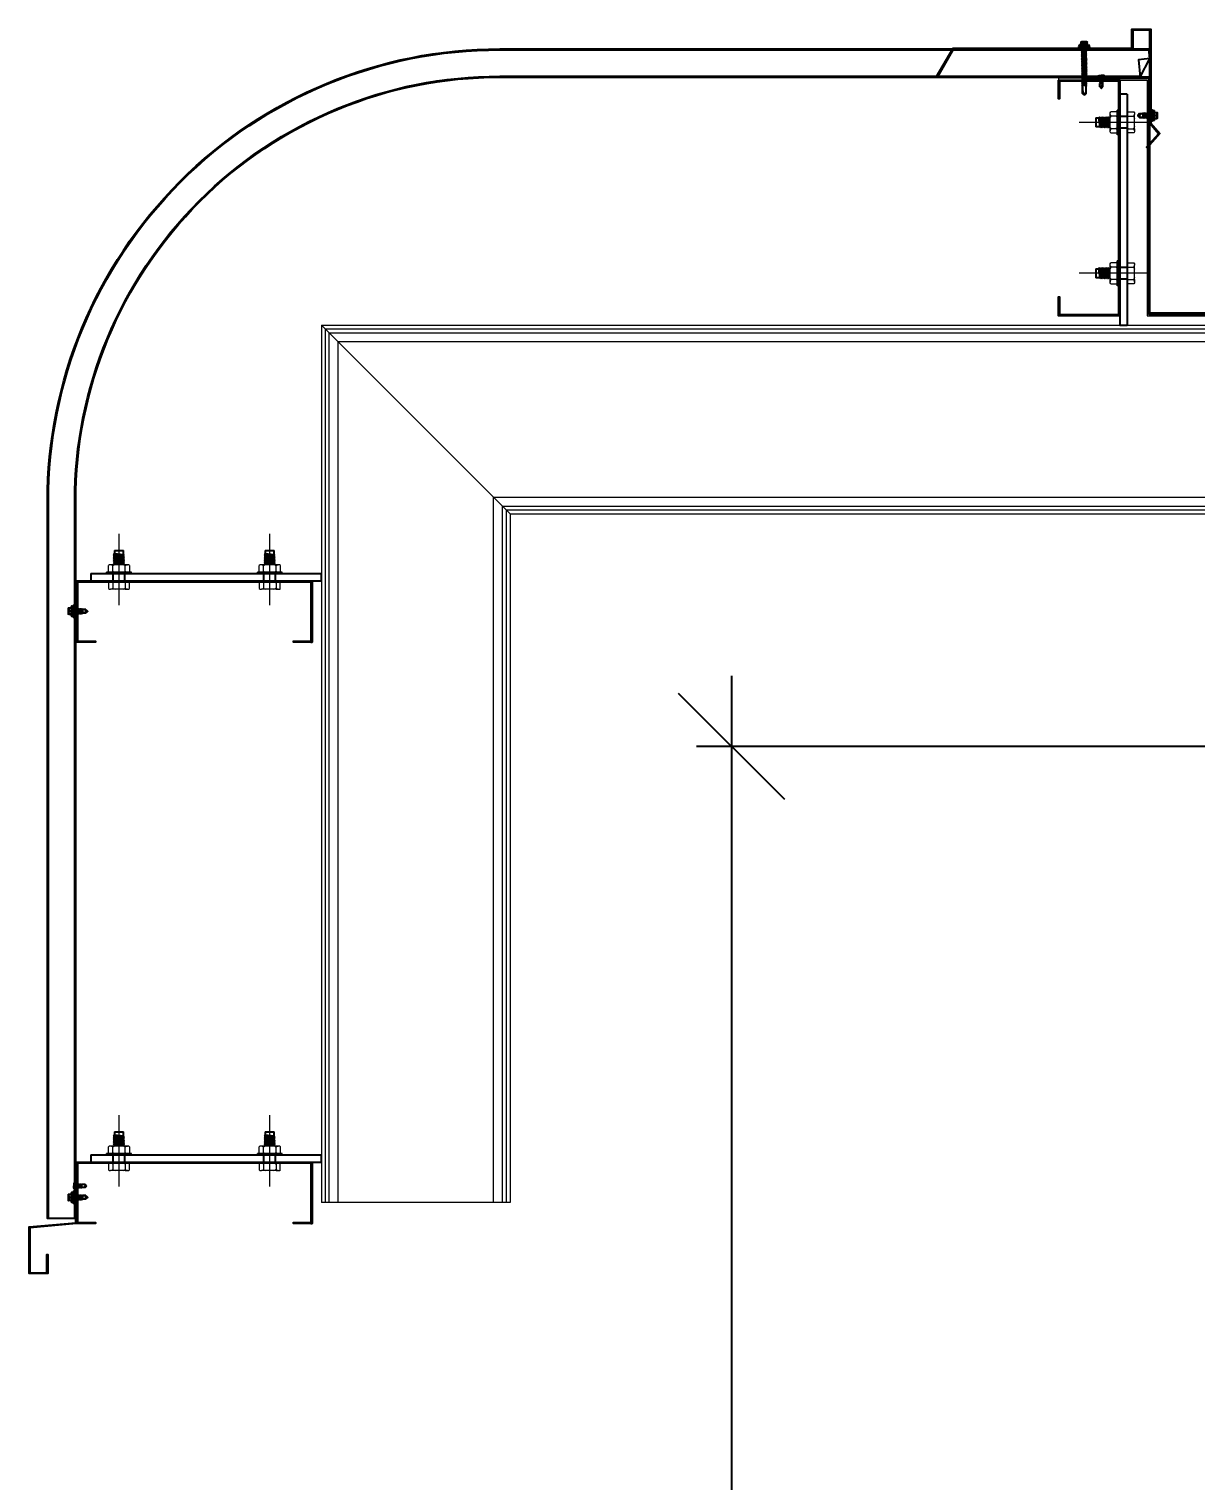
# Model space of a CAD drawing. Header units: inches. Extents: x 1359 to 46357, y -3807 to 191.
# Drawn here: x 23227.14 to 23243.65, y -820.9 to -800.36 of the extents above; entities that cross this region are included whole.
import ezdxf

# ---------------------------------------------------------------- set-up
doc = ezdxf.new("R2010")
doc.units = ezdxf.units.IN
doc.header["$MEASUREMENT"] = 0
doc.linetypes.add('CENTER2', pattern=[28.575, 19.05, -3.175, 3.175, -3.175])
doc.linetypes.add('DASHED2', pattern=[9.525, 6.35, -3.175])
for name, color, linetype in [('2', 2, 'Continuous'), ('2NET-VE', 8, 'Continuous'), ('5', 5, 'Continuous'), ('7', 7, 'Continuous'), ('flashing', 6, 'Continuous'), ('GIANG', 1, 'Continuous'), ('ROOFING', 4, 'Continuous'), ('STRUCTURE', 1, 'Continuous')]:
    doc.layers.add(name, color=color, linetype=linetype)
for name, color, linetype, lineweight in [('8', 8, 'CENTER2', 13), ('Part', 1, 'Continuous', 0), ('S-STEEL-BEAM', 3, 'Continuous', 0)]:
    doc.layers.add(name, color=color, linetype=linetype, lineweight=lineweight)
doc.styles.add('ST1', font='vntimeh.shx', dxfattribs={"width": 0.6})
doc.dimstyles.new('75', dxfattribs={"dimtxt": 3, "dimasz": 1.5, "dimexe": 0.5, "dimexo": 0.5, "dimgap": 1, "dimtad": 1, "dimdec": 0, "dimlfac": 75, "dimzin": 0, "dimdsep": 46, "dimtxsty": 'ST1', "dimblk": 'OBLIQUE', "dimcen": 1, "dimdle": 1, "dimclrd": 8, "dimclre": 8, "dimclrt": 3, "dimadec": 0, "dimazin": 0, "dimtfac": 1, "dimtdec": 0, "dimtix": 1, "dimtmove": 1, "dimatfit": 3, "dimfxl": 0, "dimtfill": 1, "dimtolj": 1, "dimtzin": 0, "dimlwd": -1, "dimlwe": -1, "dimarcsym": 1})

# ---------------------------------------------------------------- blocks, each defined once
blk = doc.blocks.new('*A133')
at = {"layer": 'S-STEEL-BEAM', "color": 2, "linetype": 'Continuous', "lineweight": 0}
for p, q in [((158.086, 299.415), (159.753, 297.748)), ((158.086, 299.415), (158.086, 291.658)), ((158.12, 291.658), (158.12, 299.381)), ((158.153, 291.658), (158.153, 299.348)), ((158.232, 291.658), (158.232, 299.269)), ((159.607, 291.658), (159.607, 297.894)), ((159.686, 291.658), (159.686, 297.815)), ((159.72, 291.658), (159.72, 297.781)), ((159.753, 297.748), (159.753, 291.658)), ((159.753, 291.658), (158.086, 291.658))]:
    blk.add_line(p, q, dxfattribs=at)
blk = doc.blocks.new('*A146')
at = {"layer": 'S-STEEL-BEAM', "color": 2, "linetype": 'Continuous', "lineweight": 0}
for p, q in [((159.753, 297.748), (158.086, 299.415)), ((158.086, 299.415), (170.478, 299.415)), ((158.12, 299.381), (170.478, 299.381)), ((158.153, 299.348), (170.478, 299.348)), ((158.232, 299.269), (170.478, 299.269)), ((159.607, 297.894), (170.478, 297.894)), ((159.686, 297.815), (170.478, 297.815)), ((159.72, 297.781), (170.478, 297.781)), ((159.753, 297.748), (170.478, 297.748))]:
    blk.add_line(p, q, dxfattribs=at)
blk = doc.blocks.new('*U7')
at = {"layer": '2NET-VE', "ltscale": 0.5}
for p, q in [((0, 8.3), (12.1, 8.3)), ((25.6, 7.4), (25.5, 7.4)), ((0, -8.3), (12.1, -8.3)), ((25.6, -7.4), (25.6, -7.4))]:
    blk.add_line(p, q, dxfattribs=at)
at = {"layer": '7', "linetype": 'Continuous'}
for p, q in [((24.6, 6.4), (25.8, 7.7)), ((25, -6.4), (26.5, 6.4)), ((25.8, 7.7), (26.5, 6.4)), ((26.5, 6.4), (27.7, 7.7)), ((26.9, -6.4), (28.4, 6.4)), ((27.7, 7.7), (28.4, 6.4)), ((28.4, 6.4), (29.7, 7.7)), ((28.9, -6.4), (30.4, 6.4)), ((29.7, 7.7), (30.4, 6.4)), ((30.4, 6.4), (31.6, 7.7)), ((30.8, -6.4), (32.3, 6.4)), ((31.6, 7.7), (32.3, 6.4)), ((32.3, 6.4), (33.5, 7.7)), ((32.7, -6.4), (34.2, 6.4)), ((32.7, -6.4), (34.2, 6.4)), ((33.5, 7.7), (34.2, 6.4)), ((34.2, 6.4), (35.5, 7.7)), ((34.7, -6.4), (36.2, 6.4)), ((35.5, 7.7), (36.2, 6.4)), ((36.2, 6.4), (37.4, 7.7)), ((36.6, -6.4), (38.1, 6.4)), ((36.6, -6.4), (38.1, 6.4)), ((36.6, -6.4), (38.1, 6.4)), ((37.4, 7.7), (38.1, 6.4)), ((38.1, 6.4), (39.3, 7.7)), ((38.5, -6.4), (40, 6.4)), ((39.3, 7.7), (40, 6.4)), ((44.5, 6.4), (40, 6.4)), ((44.5, 6.4), (44.5, -6.4)), ((24.8, -6.4), (24.3, -6.4)), ((25, -6.4), (24.6, -6.4)), ((25, -6.4), (25.7, -7.7)), ((25.7, -7.7), (26.9, -6.4)), ((26.9, -6.4), (27.7, -7.7)), ((27.7, -7.7), (28.9, -6.4)), ((28.9, -6.4), (29.6, -7.7)), ((29.6, -7.7), (30.8, -6.4)), ((30.8, -6.4), (31.5, -7.7)), ((31.5, -7.7), (32.7, -6.4)), ((32.7, -6.4), (33.5, -7.7)), ((33.5, -7.7), (34.7, -6.4)), ((34.7, -6.4), (35.4, -7.7)), ((35.4, -7.7), (36.6, -6.4)), ((36.6, -6.4), (37.3, -7.7)), ((37.3, -7.7), (38.5, -6.4)), ((38.5, -6.4), (44.5, -6.4))]:
    blk.add_line(p, q, dxfattribs=at)
at = {"layer": '8', "ltscale": 10}
blk.add_line((-32.8, 0), (68.2, 0), dxfattribs=at)
at = {"layer": '8', "linetype": 'Continuous'}
for p, q in [((-10.2, 8.8), (-10.2, 11.9)), ((-10.2, -11.9), (-10.2, 11.9)), ((-0.9, 14.9), (-9.3, 14.9)), ((-1.4, 8.8), (-8.9, 8.8)), ((0, 8.8), (0, 11.9)), ((0, -11.9), (0, 11.9)), ((12.1, -17.6), (12.1, 17.6)), ((12.1, 17.6), (14.1, 17.6)), ((14.1, -17.6), (14.1, 17.6)), ((14.1, 8.8), (14.1, 11.9)), ((14.1, -11.9), (14.1, 11.9)), ((15, 14.9), (23.4, 14.9)), ((15.5, 8.8), (22.9, 8.8)), ((24.3, 8.8), (24.3, 11.9)), ((24.3, -11.9), (24.3, 11.9)), ((-10.2, -8.8), (-10.2, -11.9)), ((-9.3, -14.9), (-0.9, -14.9)), ((-1.4, -8.8), (-8.9, -8.8)), ((0, -8.8), (0, -11.9)), ((12.1, -17.6), (14.1, -17.6)), ((14.1, -8.8), (14.1, -11.9)), ((23.4, -14.9), (15, -14.9)), ((15.5, -8.8), (22.9, -8.8)), ((24.3, -8.8), (24.3, -11.9))]:
    blk.add_line(p, q, dxfattribs=at)
for centre, radius, start, end in [((-4.7, 11.9), 5.58, 146.602, 180), ((-6.1, 11.9), 4.1, 180, 228.5476), ((-6.1, 5.7), 4.1, 131.4524, 180), ((-4.1, 11.9), 4.1, 311.4524, 0), ((-4.1, 5.7), 4.1, 0, 48.5476), ((-5.6, 11.9), 5.58, 0, 33.398), ((19.7, 11.9), 5.58, 146.602, 180), ((18.2, 11.9), 4.1, 180, 228.5476), ((18.2, 5.7), 4.1, 131.4524, 180), ((20.2, 11.9), 4.1, 311.4524, 0), ((20.2, 5.7), 4.1, 0, 48.5476), ((18.8, 11.9), 5.58, 0, 33.398), ((-6.1, -5.7), 4.1, 180, 228.5476), ((-6.1, -11.9), 4.1, 131.4524, 180), ((-4.7, -11.9), 5.58, 180, 213.398), ((-4.1, -5.7), 4.1, 311.4524, 0), ((-4.1, -11.9), 4.1, 0, 48.5476), ((-5.6, -11.9), 5.58, 326.602, 0), ((18.2, -5.7), 4.1, 180, 228.5476), ((18.2, -11.9), 4.1, 131.4524, 180), ((19.7, -11.9), 5.58, 180, 213.398), ((20.2, -5.7), 4.1, 311.4524, 0), ((20.2, -11.9), 4.1, 0, 48.5476), ((18.8, -11.9), 5.58, 326.602, 0)]:
    blk.add_arc(centre, radius, start, end, dxfattribs=at)
blk = doc.blocks.new('*U8')
at = {"layer": '2NET-VE', "ltscale": 0.5}
for p, q in [((0, 8.3), (12.1, 8.3)), ((25.6, 7.4), (25.5, 7.4)), ((0, -8.3), (12.1, -8.3)), ((25.6, -7.4), (25.6, -7.4))]:
    blk.add_line(p, q, dxfattribs=at)
at = {"layer": '7', "linetype": 'Continuous'}
for p, q in [((24.6, 6.4), (25.8, 7.7)), ((25, -6.4), (26.5, 6.4)), ((25.8, 7.7), (26.5, 6.4)), ((26.5, 6.4), (27.7, 7.7)), ((26.9, -6.4), (28.4, 6.4)), ((27.7, 7.7), (28.4, 6.4)), ((28.4, 6.4), (29.7, 7.7)), ((28.9, -6.4), (30.4, 6.4)), ((29.7, 7.7), (30.4, 6.4)), ((30.4, 6.4), (31.6, 7.7)), ((30.8, -6.4), (32.3, 6.4)), ((31.6, 7.7), (32.3, 6.4)), ((32.3, 6.4), (33.5, 7.7)), ((32.7, -6.4), (34.2, 6.4)), ((32.7, -6.4), (34.2, 6.4)), ((33.5, 7.7), (34.2, 6.4)), ((34.2, 6.4), (35.5, 7.7)), ((34.7, -6.4), (36.2, 6.4)), ((35.5, 7.7), (36.2, 6.4)), ((36.2, 6.4), (37.4, 7.7)), ((36.6, -6.4), (38.1, 6.4)), ((36.6, -6.4), (38.1, 6.4)), ((36.6, -6.4), (38.1, 6.4)), ((37.4, 7.7), (38.1, 6.4)), ((38.1, 6.4), (39.3, 7.7)), ((38.5, -6.4), (40, 6.4)), ((39.3, 7.7), (40, 6.4)), ((44.5, 6.4), (40, 6.4)), ((44.5, 6.4), (44.5, -6.4)), ((24.8, -6.4), (24.3, -6.4)), ((25, -6.4), (24.6, -6.4)), ((25, -6.4), (25.7, -7.7)), ((25.7, -7.7), (26.9, -6.4)), ((26.9, -6.4), (27.7, -7.7)), ((27.7, -7.7), (28.9, -6.4)), ((28.9, -6.4), (29.6, -7.7)), ((29.6, -7.7), (30.8, -6.4)), ((30.8, -6.4), (31.5, -7.7)), ((31.5, -7.7), (32.7, -6.4)), ((32.7, -6.4), (33.5, -7.7)), ((33.5, -7.7), (34.7, -6.4)), ((34.7, -6.4), (35.4, -7.7)), ((35.4, -7.7), (36.6, -6.4)), ((36.6, -6.4), (37.3, -7.7)), ((37.3, -7.7), (38.5, -6.4)), ((38.5, -6.4), (44.5, -6.4))]:
    blk.add_line(p, q, dxfattribs=at)
at = {"layer": '8', "ltscale": 10}
blk.add_line((-32.8, 0), (68.2, 0), dxfattribs=at)
at = {"layer": '8', "linetype": 'Continuous'}
for p, q in [((-10.2, 8.8), (-10.2, 11.9)), ((-10.2, -11.9), (-10.2, 11.9)), ((-0.9, 14.9), (-9.3, 14.9)), ((-1.4, 8.8), (-8.9, 8.8)), ((0, 8.8), (0, 11.9)), ((0, -11.9), (0, 11.9)), ((12.1, -17.6), (12.1, 17.6)), ((12.1, 17.6), (14.1, 17.6)), ((14.1, -17.6), (14.1, 17.6)), ((14.1, 8.8), (14.1, 11.9)), ((14.1, -11.9), (14.1, 11.9)), ((15, 14.9), (23.4, 14.9)), ((15.5, 8.8), (22.9, 8.8)), ((24.3, 8.8), (24.3, 11.9)), ((24.3, -11.9), (24.3, 11.9)), ((-10.2, -8.8), (-10.2, -11.9)), ((-9.3, -14.9), (-0.9, -14.9)), ((-1.4, -8.8), (-8.9, -8.8)), ((0, -8.8), (0, -11.9)), ((12.1, -17.6), (14.1, -17.6)), ((14.1, -8.8), (14.1, -11.9)), ((23.4, -14.9), (15, -14.9)), ((15.5, -8.8), (22.9, -8.8)), ((24.3, -8.8), (24.3, -11.9))]:
    blk.add_line(p, q, dxfattribs=at)
for centre, radius, start, end in [((-4.7, 11.9), 5.58, 146.602, 180), ((-6.1, 11.9), 4.1, 180, 228.5476), ((-6.1, 5.7), 4.1, 131.4524, 180), ((-4.1, 11.9), 4.1, 311.4524, 0), ((-4.1, 5.7), 4.1, 0, 48.5476), ((-5.6, 11.9), 5.58, 0, 33.398), ((19.7, 11.9), 5.58, 146.602, 180), ((18.2, 11.9), 4.1, 180, 228.5476), ((18.2, 5.7), 4.1, 131.4524, 180), ((20.2, 11.9), 4.1, 311.4524, 0), ((20.2, 5.7), 4.1, 0, 48.5476), ((18.8, 11.9), 5.58, 0, 33.398), ((-6.1, -5.7), 4.1, 180, 228.5476), ((-6.1, -11.9), 4.1, 131.4524, 180), ((-4.7, -11.9), 5.58, 180, 213.398), ((-4.1, -5.7), 4.1, 311.4524, 0), ((-4.1, -11.9), 4.1, 0, 48.5476), ((-5.6, -11.9), 5.58, 326.602, 0), ((18.2, -5.7), 4.1, 180, 228.5476), ((18.2, -11.9), 4.1, 131.4524, 180), ((19.7, -11.9), 5.58, 180, 213.398), ((20.2, -5.7), 4.1, 311.4524, 0), ((20.2, -11.9), 4.1, 0, 48.5476), ((18.8, -11.9), 5.58, 326.602, 0)]:
    blk.add_arc(centre, radius, start, end, dxfattribs=at)
blk = doc.blocks.new('*U71')
at = {"layer": '2', "color": 2, "ltscale": 0.015}
for p, q in [((-65, 248.4), (-65, 250)), ((-65, 1.6), (-65, 0))]:
    blk.add_line(p, q, dxfattribs=at)
blk.add_lwpolyline([(-65, 20), (-63.9, 20), (-63.9, 1.1), (-1.1, 1.1), (-1.1, 248.9), (-63.9, 248.9), (-63.9, 230), (-65, 230), (-65, 250), (0, 250), (0, 0), (-65, 0), (-65, 20), (-63.4, 20)], dxfattribs=at)
at = {"layer": '5'}
for points in [[(8, 235), (0, 235), (0, -10), (8, -10)], [(8, 235), (8, -10)]]:
    blk.add_lwpolyline(points, dxfattribs=at)
at = {"layer": 'GIANG', "xscale": 0.75, "yscale": 0.75, "zscale": 0.75}
for name, p in [('*U8', (-1.1, 205)), ('*U7', (-1.1, 45))]:
    blk.add_blockref(name, p, dxfattribs=at)
blk = doc.blocks.new('Short_Self_drilling')
at = {"layer": 'STRUCTURE', "color": 1, "linetype": 'Continuous'}
for p, q in [((6.4, 1.7), (-6.4, 1.7)), ((5.1, 3.8), (-5.1, 3.8)), ((-2.6, 2.9), (-5.1, 2.9)), ((-3.4, 3.8), (-3.4, 6.8)), ((3, 7.2), (-3, 7.2)), ((2.6, 2.9), (-2.6, 2.9)), ((-2.1, 2.8), (-2.1, 2.9)), ((6.3, 0), (0, 0)), ((2.2, 2.8), (2.2, 2.9)), ((2.2, -0.5), (2.2, 0)), ((5.1, 2.9), (2.6, 2.9)), ((3.4, 3.8), (3.4, 6.8)), ((3, -1.2), (-2.7, -0.2)), ((3, -2.7), (-2.7, -1.8)), ((3, -4.2), (-2.7, -3.3)), ((3, -5.8), (-2.7, -4.8)), ((3, -7.3), (-2.7, -6.3)), ((-1.9, -8), (-2.7, -7.9)), ((-2.1, -1.4), (-2.1, -0.9)), ((-2.1, -2.9), (-2.1, -2.4)), ((-2.1, -4.4), (-2.1, -3.9)), ((-2.1, -6), (-2.1, -5.4)), ((-2.1, -7.5), (-2.1, -7)), ((-2.1, -12.3), (-2.1, -8.5)), ((3, -8.8), (-1.1, -8.1)), ((2.1, -12.3), (2.1, -9.1)), ((2.2, -2), (2.2, -1.5)), ((2.2, -3.6), (2.2, -3)), ((2.2, -5.1), (2.2, -4.6)), ((2.2, -6.6), (2.2, -6.1)), ((2.2, -8.1), (2.2, -7.6))]:
    blk.add_line(p, q, dxfattribs=at)
blk.add_lwpolyline([(6.4, 1.3), (6.4, 1.7), (2.1, 2.8), (-2.1, 2.8), (-6.4, 1.7), (-6.4, 1.3)], close=True, dxfattribs=at)
for points in [[(-6.4, 1.3, -0.088869), (-6.3, 0), (0, 0)], [(-0.1, 3.8), (-0.3, 6.2, 0.338878), (-3.1, 6.2), (-3.3, 3.8)], [(3.3, 3.8), (3.1, 6.2, 0.338878), (0.3, 6.2), (0.1, 3.8)], [(2.1, -12.3), (0.2, -14.2, -0.333596), (-0.2, -14.2), (-2.1, -12.3)], [(-0.1, -14), (-1, -12.2, -0.148657), (-1.4, -11.2), (-2, -7.7, -0.815006), (-1.2, -7.8, 0.150833), (-0.8, -8.7)], [(2.1, -12.3), (1.7, -11.7, 0.52242), (0.9, -11.7), (-0.2, -14.2)]]:
    blk.add_lwpolyline(points, format="xyb", dxfattribs=at)
for points in [[(3, -1.2), (2.2, -1.5), (-2.1, -0.8), (-2.7, -0.2), (-2.4, 0)], [(3, -2.7), (2.2, -3), (-2.1, -2.4), (-2.7, -1.8), (-2.1, -1.4), (2.2, -2), (3, -2.7)], [(3, -4.2), (2.2, -4.6), (-2.1, -3.9), (-2.7, -3.3), (-2.1, -2.9), (2.2, -3.6), (3, -4.2)], [(3, -5.8), (2.2, -6.1), (-2.1, -5.4), (-2.7, -4.8), (-2.1, -4.4), (2.2, -5.1), (3, -5.8)], [(3, -7.3), (2.2, -7.6), (-2.1, -7), (-2.7, -6.3), (-2.1, -6), (2.2, -6.6), (3, -7.3)], [(-1.8, -8.5), (-2.1, -8.5), (-2.7, -7.9), (-2.1, -7.5), (-1.8, -7.5)], [(-1.3, -7.6), (2.2, -8.1), (3, -8.8)], [(-1.2, 0), (2.2, -0.5), (3, -1.2)], [(3, -8.8), (2.2, -9.1), (-0.8, -8.7)]]:
    blk.add_lwpolyline(points, dxfattribs=at)
for centre, radius, start, end in [((-5, 3.3), 0.455, 109.7949, 250.2674), ((-3, 6.8), 0.429, 90.0311, 180.0311), ((3, 6.8), 0.429, 0.0311, 90.0311), ((5.1, 3.3), 0.435, 279.7276, 80.3347), ((10, 0.2), 3.74, 162.2963, 182.6103)]:
    blk.add_arc(centre, radius, start, end, dxfattribs=at)
blk = doc.blocks.new('HFR-1')
at = {"layer": 'STRUCTURE', "color": 1, "linetype": 'Continuous'}
for p, q in [((-5.5, 0), (5.5, 0)), ((-5.2, 0.8), (-3.4, 1.5)), ((5.2, 0.8), (3.4, 1.5)), ((-2.4, -1.2), (-3, -1.6)), ((-3, -1.6), (-2.4, -1.9)), ((-2.4, -1.9), (-3, -2.3)), ((-3, -2.3), (-2.4, -2.6)), ((-2.4, -2.6), (-3, -3)), ((-3, -3), (-2.4, -3.3)), ((-2.4, -3.3), (-3, -3.7)), ((-3, -3.7), (-2.4, -4.1)), ((-2.4, -4.1), (-3, -4.4)), ((-3, -4.4), (-2.4, -4.8)), ((-2.4, -4.8), (-3, -5.1)), ((-3, -5.1), (-2.4, -5.5)), ((-2.4, -5.5), (-3, -5.8)), ((-3, -5.8), (-2.4, -6.2)), ((-2.4, -6.2), (-3, -6.6)), ((-3, -6.6), (-2.4, -6.9)), ((-2.4, -6.9), (-3, -7.3)), ((-3, -7.3), (-2.4, -7.6)), ((-2.4, -7.6), (-3, -8)), ((-3, -8), (-2.4, -8.3)), ((-2.4, -8.3), (-3, -8.7)), ((-3, -8.7), (-2.4, -9)), ((-2.4, -9), (-3, -9.4)), ((-3, -9.4), (-2.4, -9.7)), ((-2.4, -9.7), (-3, -10.1)), ((-3, -10.1), (-2.4, -10.5)), ((-2.4, -10.5), (-3, -10.8)), ((-3, -10.8), (-2.4, -11.2)), ((-2.4, -11.2), (-3, -11.5)), ((-3, -11.5), (-2.4, -11.9)), ((-2.9, -1.6), (2.9, -1.4)), ((-2.9, -2.3), (2.9, -2.1)), ((-2.9, -3), (2.9, -2.8)), ((-2.9, -3.7), (2.9, -3.6)), ((-2.9, -4.4), (2.9, -4.3)), ((-2.9, -5.1), (2.9, -5)), ((-2.9, -5.9), (2.9, -5.7)), ((-2.9, -6.6), (2.9, -6.4)), ((-2.9, -7.3), (2.9, -7.1)), ((-2.9, -8), (2.9, -7.8)), ((-2.9, -8.7), (2.9, -8.5)), ((-2.9, -9.4), (2.9, -9.2)), ((-2.9, -10.1), (1.5, -10)), ((-2.9, -10.8), (1.3, -10.7)), ((-2.9, -11.5), (0.9, -11.4)), ((-2.5, -17.4), (-2.5, -11.8)), ((-2.5, -17.4), (-2, -16.7)), ((-2.5, -17.4), (-0.2, -19.7)), ((2.4, -1.1), (-2.4, -1.2)), ((2.4, -1.8), (-2.4, -1.9)), ((-2.4, -1.9), (2.4, -1.8)), ((-2.4, -2.6), (2.4, -2.5)), ((2.4, -2.5), (-2.4, -2.6)), ((-2.4, -3.3), (2.4, -3.2)), ((2.4, -3.2), (-2.4, -3.3)), ((-2.4, -4.1), (2.4, -3.9)), ((2.4, -3.9), (-2.4, -4.1)), ((-2.4, -4.8), (2.4, -4.6)), ((2.4, -4.6), (-2.4, -4.8)), ((-2.4, -5.5), (2.4, -5.3)), ((2.4, -5.3), (-2.4, -5.5)), ((-2.4, -6.2), (2.4, -6)), ((2.4, -6), (-2.4, -6.2)), ((-2.4, -6.9), (2.4, -6.8)), ((2.4, -6.8), (-2.4, -6.9)), ((-2.4, -7.6), (2.4, -7.5)), ((2.4, -7.5), (-2.4, -7.6)), ((-2.4, -8.3), (2.4, -8.2)), ((2.4, -8.2), (-2.4, -8.3)), ((-2.4, -9), (2.4, -8.9)), ((2.4, -8.9), (-2.4, -9)), ((-2.4, -9.7), (2.4, -9.6)), ((2.4, -9.6), (-2.4, -9.7)), ((1.4, -10.3), (-2.4, -10.5)), ((-2.4, -10.5), (1.4, -10.3)), ((-2.4, -11.2), (1.1, -11.1)), ((1.1, -11.1), (-2.4, -11.2)), ((-2.4, -11.9), (0.4, -11.8)), ((-1, -16.7), (0.2, -19.7)), ((0.1, -19.4), (1.2, -17.3)), ((0.2, -19.7), (2.5, -17.4)), ((1.6, -16.1), (2.3, -10.2)), ((2.2, -10), (2.9, -10)), ((2.2, -11), (2.4, -11)), ((2.4, -11), (2.2, -11)), ((2.2, -11.4), (2.9, -11.4)), ((2.2, -11.7), (2.4, -11.7)), ((2.4, -10.3), (2.3, -10.3)), ((2.3, -10.3), (2.4, -10.3)), ((2.3, -10.7), (2.9, -10.7)), ((2.9, -1.4), (2.4, -1.1)), ((2.4, -1.8), (2.9, -1.4)), ((2.9, -2.1), (2.4, -1.8)), ((2.4, -2.5), (2.9, -2.1)), ((2.9, -2.8), (2.4, -2.5)), ((2.4, -3.2), (2.9, -2.8)), ((2.9, -3.6), (2.4, -3.2)), ((2.4, -3.9), (2.9, -3.6)), ((2.9, -4.3), (2.4, -3.9)), ((2.4, -4.6), (2.9, -4.3)), ((2.9, -5), (2.4, -4.6)), ((2.4, -5.3), (2.9, -5)), ((2.9, -5.7), (2.4, -5.3)), ((2.4, -6), (2.9, -5.7)), ((2.9, -6.4), (2.4, -6)), ((2.4, -6.8), (2.9, -6.4)), ((2.9, -7.1), (2.4, -6.8)), ((2.4, -7.5), (2.9, -7.1)), ((2.9, -7.8), (2.4, -7.5)), ((2.4, -8.2), (2.9, -7.8)), ((2.9, -8.5), (2.4, -8.2)), ((2.4, -8.9), (2.9, -8.5)), ((2.9, -9.2), (2.4, -8.9)), ((2.4, -9.6), (2.9, -9.2)), ((2.9, -10), (2.4, -9.6)), ((2.4, -10.3), (2.9, -10)), ((2.9, -10.7), (2.4, -10.3)), ((2.4, -11), (2.9, -10.7)), ((2.9, -11.4), (2.4, -11)), ((2.4, -11.7), (2.9, -11.4)), ((2.5, -17.4), (2.5, -11.7))]:
    blk.add_line(p, q, dxfattribs=at)
at = {"layer": 'STRUCTURE', "color": 1, "linetype": 'Continuous', "ltscale": 8}
for p in [(-3.4, 1.5), (3.4, 1.5)]:
    blk.add_line(p, (0, 1.5), dxfattribs=at)
at = {"layer": 'STRUCTURE', "color": 1, "linetype": 'DASHED2'}
for p in [(-1.9, 1.5), (1.9, 1.5)]:
    blk.add_line(p, (0, 0), dxfattribs=at)
at = {"layer": 'STRUCTURE', "color": 1, "linetype": 'Continuous', "ltscale": 8}
for centre, start, end in [((-4.7, 0.2), 130.41, 194.8062), ((4.7, 0.2), 345.1938, 49.59)]:
    blk.add_arc(centre, 0.801, start, end, dxfattribs=at)
at = {"layer": 'STRUCTURE', "color": 1, "linetype": 'Continuous'}
for centre, radius, start, end in [((-7.3, -9), 9.14, 58.065, 78.8402), ((5.1, -3.8), 3.83, 84.2039, 134.3621), ((-1.5, -17.1), 0.59, 34.2302, 144.5641), ((0, -19.4), 0.331, 231.6348, 305.4287), ((-0.5, -10.1), 1.93, 296.6041, 355.3922), ((-0.6, -16), 2.2, 324.0048, 357.8268), ((1.9, -10.3), 0.444, 15.9762, 172.6971)]:
    blk.add_arc(centre, radius, start, end, dxfattribs=at)
blk = doc.blocks.new('A$C26A6701F')
at = {"layer": 'STRUCTURE', "color": 1, "linetype": 'Continuous'}
for p, q in [((0, 17.21), (1.33, 17.54)), ((0, 17.08), (0, 17.21)), ((0, 17.21), (4, 17.21)), ((4, 17.08), (0, 17.08)), ((3.94, 16.71), (0.06, 16.71)), ((0.4, 17.84), (3.6, 17.84)), ((0.4, 17.57), (1.2, 17.57)), ((0.93, 17.84), (0.93, 18.77)), ((0.97, 17.84), (1.03, 18.61)), ((1.07, 18.91), (2.93, 18.91)), ((1.13, 15.25), (2.9, 15.52)), ((1.39, 15.45), (1.13, 15.25)), ((1.19, 16.71), (1.14, 16.67)), ((1.14, 16.67), (1.4, 16.71)), ((1.14, 16.67), (1.4, 16.56)), ((1.14, 16.2), (2.91, 16.47)), ((1.4, 16.4), (1.14, 16.2)), ((1.14, 16.2), (1.39, 16.09)), ((1.14, 15.72), (2.91, 16)), ((1.4, 15.93), (1.14, 15.72)), ((1.14, 15.72), (1.39, 15.61)), ((1.2, 17.57), (2.8, 17.57)), ((1.33, 17.54), (1.33, 17.57)), ((1.33, 17.54), (2.67, 17.54)), ((1.39, 16.09), (2.73, 16.28)), ((1.39, 15.93), (1.39, 16.09)), ((1.39, 15.61), (2.73, 15.81)), ((2.7, 15.64), (1.39, 15.45)), ((1.39, 15.45), (1.39, 15.61)), ((1.4, 16.56), (2.42, 16.71)), ((2.71, 16.59), (1.4, 16.4)), ((1.4, 16.4), (1.4, 16.56)), ((2.71, 16.11), (1.4, 15.93)), ((1.91, 18.61), (1.97, 17.84)), ((2.04, 17.84), (2.1, 18.61)), ((2.67, 17.54), (2.67, 17.57)), ((2.67, 17.54), (4, 17.21)), ((2.7, 15.64), (2.7, 15.8)), ((2.7, 15.64), (2.9, 15.52)), ((2.71, 16.59), (2.71, 16.71)), ((2.71, 16.59), (2.91, 16.47)), ((2.71, 16.11), (2.71, 16.28)), ((2.71, 16.11), (2.91, 16)), ((2.73, 16.28), (2.91, 16.47)), ((2.73, 15.81), (2.91, 16)), ((2.73, 15.33), (2.9, 15.52)), ((2.8, 17.57), (3.6, 17.57)), ((2.97, 18.61), (3.04, 17.84)), ((3.07, 17.84), (3.07, 18.77)), ((4, 17.21), (4, 17.08)), ((1.09, 10.98), (2.86, 11.25)), ((1.35, 11.18), (1.09, 10.98)), ((1.09, 10.98), (1.35, 10.87)), ((1.09, 10.5), (2.86, 10.78)), ((1.35, 10.71), (1.09, 10.5)), ((1.09, 10.5), (1.35, 10.39)), ((1.09, 10.03), (2.86, 10.3)), ((1.1, 11.93), (2.88, 12.2)), ((1.36, 12.13), (1.1, 11.93)), ((1.1, 11.93), (1.36, 11.82)), ((1.1, 11.45), (2.87, 11.73)), ((1.36, 11.66), (1.1, 11.45)), ((1.1, 11.45), (1.36, 11.34)), ((1.11, 12.88), (2.89, 13.15)), ((1.38, 13.08), (1.11, 12.88)), ((1.11, 12.88), (1.37, 12.77)), ((1.11, 12.4), (2.88, 12.68)), ((1.37, 12.61), (1.11, 12.4)), ((1.11, 12.4), (1.37, 12.29)), ((1.12, 14.3), (2.9, 14.57)), ((1.39, 14.5), (1.12, 14.3)), ((1.12, 14.3), (1.38, 14.19)), ((1.12, 13.82), (2.9, 14.1)), ((1.39, 14.03), (1.12, 13.82)), ((1.12, 13.82), (1.38, 13.72)), ((1.12, 13.35), (2.89, 13.63)), ((1.38, 13.56), (1.12, 13.35)), ((1.12, 13.35), (1.38, 13.24)), ((1.13, 15.25), (1.39, 15.14)), ((1.13, 14.77), (2.9, 15.05)), ((1.39, 14.98), (1.13, 14.77)), ((1.13, 14.77), (1.39, 14.66)), ((2.66, 11.37), (1.35, 11.18)), ((1.35, 11.18), (1.36, 11.34)), ((1.35, 10.87), (2.69, 11.06)), ((2.66, 10.89), (1.35, 10.71)), ((1.35, 10.71), (1.35, 10.87)), ((1.35, 10.39), (2.69, 10.59)), ((2.66, 10.42), (1.35, 10.23)), ((1.35, 10.23), (1.35, 10.39)), ((2.68, 12.32), (1.36, 12.13)), ((1.36, 11.82), (2.7, 12.01)), ((2.67, 11.84), (1.36, 11.66)), ((1.36, 11.66), (1.36, 11.82)), ((1.36, 11.34), (2.7, 11.54)), ((1.37, 12.77), (2.71, 12.96)), ((2.68, 12.79), (1.37, 12.61)), ((1.37, 12.61), (1.37, 12.77)), ((1.37, 12.29), (2.71, 12.49)), ((1.37, 12.13), (1.37, 12.29)), ((1.38, 14.19), (2.72, 14.38)), ((1.38, 14.03), (1.38, 14.19)), ((1.38, 13.72), (2.72, 13.91)), ((2.69, 13.74), (1.38, 13.56)), ((1.38, 13.56), (1.38, 13.72)), ((1.38, 13.24), (2.72, 13.44)), ((2.69, 13.27), (1.38, 13.08)), ((1.38, 13.24), (1.38, 13.08)), ((1.39, 15.14), (2.73, 15.33)), ((2.7, 15.16), (1.39, 14.98)), ((1.39, 14.98), (1.39, 15.14)), ((1.39, 14.66), (2.73, 14.86)), ((2.7, 14.69), (1.39, 14.5)), ((1.39, 14.5), (1.39, 14.67)), ((2.7, 14.21), (1.39, 14.03)), ((2.66, 11.37), (2.67, 11.53)), ((2.66, 11.37), (2.86, 11.25)), ((2.66, 10.89), (2.67, 11.06)), ((2.66, 10.89), (2.86, 10.78)), ((2.66, 10.42), (2.66, 10.58)), ((2.66, 10.42), (2.86, 10.3)), ((2.67, 11.84), (2.67, 12.01)), ((2.67, 11.84), (2.87, 11.73)), ((2.68, 12.79), (2.68, 12.96)), ((2.68, 12.79), (2.88, 12.68)), ((2.68, 12.32), (2.68, 12.48)), ((2.68, 12.32), (2.88, 12.2)), ((2.68, 10.11), (2.86, 10.3)), ((2.69, 13.74), (2.69, 13.91)), ((2.69, 13.74), (2.89, 13.63)), ((2.69, 13.43), (2.69, 13.27)), ((2.69, 13.27), (2.89, 13.15)), ((2.69, 11.06), (2.86, 11.25)), ((2.69, 10.59), (2.86, 10.78)), ((2.7, 15.16), (2.7, 15.33)), ((2.7, 15.16), (2.9, 15.05)), ((2.7, 14.69), (2.7, 14.85)), ((2.7, 14.69), (2.9, 14.57)), ((2.7, 14.21), (2.7, 14.38)), ((2.7, 14.21), (2.9, 14.1)), ((2.7, 12.01), (2.88, 12.2)), ((2.7, 11.54), (2.87, 11.73)), ((2.71, 12.96), (2.89, 13.15)), ((2.71, 12.49), (2.88, 12.68)), ((2.72, 14.38), (2.9, 14.57)), ((2.72, 13.91), (2.9, 14.1)), ((2.72, 13.44), (2.89, 13.63)), ((2.73, 14.86), (2.9, 15.05)), ((1.04, 5.76), (2.81, 6.03)), ((1.3, 5.96), (1.04, 5.76)), ((1.04, 5.76), (1.3, 5.65)), ((1.04, 5.28), (2.81, 5.56)), ((1.3, 5.49), (1.04, 5.28)), ((1.04, 5.28), (1.29, 5.17)), ((1.05, 6.71), (2.83, 6.98)), ((1.31, 6.91), (1.05, 6.71)), ((1.05, 6.71), (1.31, 6.6)), ((1.05, 6.23), (2.82, 6.51)), ((1.31, 6.44), (1.05, 6.23)), ((1.05, 6.23), (1.31, 6.12)), ((1.06, 8.13), (2.84, 8.41)), ((1.33, 8.34), (1.06, 8.13)), ((1.06, 8.13), (1.32, 8.02)), ((1.06, 7.65), (2.83, 7.93)), ((1.32, 7.86), (1.06, 7.65)), ((1.06, 7.65), (1.32, 7.55)), ((1.06, 7.18), (2.83, 7.46)), ((1.32, 7.39), (1.06, 7.18)), ((1.06, 7.18), (1.32, 7.07)), ((1.07, 8.6), (2.84, 8.88)), ((1.33, 8.81), (1.07, 8.6)), ((1.07, 8.6), (1.33, 8.5)), ((1.08, 9.55), (2.86, 9.83)), ((1.34, 9.76), (1.08, 9.55)), ((1.08, 9.55), (1.34, 9.45)), ((1.08, 9.08), (2.85, 9.36)), ((1.34, 9.29), (1.08, 9.08)), ((1.08, 9.08), (1.34, 8.97)), ((1.35, 10.23), (1.09, 10.03)), ((1.09, 10.03), (1.34, 9.92)), ((1.29, 5.17), (2.63, 5.37)), ((2.6, 5.2), (1.29, 5.02)), ((1.29, 5.01), (1.29, 5.17)), ((2.61, 6.15), (1.3, 5.96)), ((1.3, 5.96), (1.31, 6.12)), ((1.3, 5.65), (2.64, 5.84)), ((2.61, 5.67), (1.3, 5.49)), ((1.3, 5.49), (1.3, 5.65)), ((2.63, 7.1), (1.31, 6.91)), ((1.31, 6.6), (2.65, 6.79)), ((2.62, 6.62), (1.31, 6.44)), ((1.31, 6.44), (1.31, 6.6)), ((1.31, 6.12), (2.64, 6.32)), ((1.32, 8.02), (2.66, 8.22)), ((2.63, 8.05), (1.32, 7.86)), ((1.32, 7.86), (1.32, 8.02)), ((1.32, 7.55), (2.66, 7.74)), ((2.63, 7.57), (1.32, 7.39)), ((1.32, 7.39), (1.32, 7.55)), ((1.32, 7.07), (2.66, 7.27)), ((1.32, 6.91), (1.32, 7.07)), ((2.64, 9), (1.33, 8.81)), ((1.33, 8.81), (1.34, 8.97)), ((1.33, 8.5), (2.67, 8.69)), ((2.64, 8.52), (1.33, 8.34)), ((1.33, 8.34), (1.33, 8.5)), ((1.34, 9.92), (2.68, 10.11)), ((2.65, 9.95), (1.34, 9.76)), ((1.34, 9.92), (1.34, 9.76)), ((1.34, 9.45), (2.68, 9.64)), ((2.65, 9.47), (1.34, 9.29)), ((1.34, 9.29), (1.34, 9.45)), ((1.34, 8.97), (2.67, 9.17)), ((2.6, 5.2), (2.61, 5.36)), ((2.6, 5.2), (2.81, 5.09)), ((2.61, 6.15), (2.62, 6.31)), ((2.61, 6.15), (2.81, 6.03)), ((2.61, 5.67), (2.61, 5.84)), ((2.61, 5.67), (2.81, 5.56)), ((2.62, 6.62), (2.62, 6.79)), ((2.62, 6.62), (2.82, 6.51)), ((2.63, 8.05), (2.63, 8.21)), ((2.63, 8.05), (2.83, 7.93)), ((2.63, 7.57), (2.63, 7.74)), ((2.63, 7.57), (2.83, 7.46)), ((2.63, 7.1), (2.63, 7.26)), ((2.63, 7.1), (2.83, 6.98)), ((2.63, 5.37), (2.81, 5.56)), ((2.64, 9), (2.64, 9.16)), ((2.64, 9), (2.84, 8.88)), ((2.64, 8.52), (2.64, 8.69)), ((2.64, 8.52), (2.84, 8.41)), ((2.64, 6.32), (2.82, 6.51)), ((2.64, 5.84), (2.81, 6.03)), ((2.65, 10.1), (2.65, 9.95)), ((2.65, 9.95), (2.86, 9.83)), ((2.65, 9.47), (2.65, 9.64)), ((2.65, 9.47), (2.85, 9.36)), ((2.65, 6.79), (2.83, 6.98)), ((2.66, 8.22), (2.84, 8.41)), ((2.66, 7.74), (2.83, 7.93)), ((2.66, 7.27), (2.83, 7.46)), ((2.67, 9.17), (2.85, 9.36)), ((2.67, 8.69), (2.84, 8.88)), ((2.68, 9.64), (2.86, 9.83)), ((1.02, 3.86), (2.8, 4.14)), ((1.28, 4.07), (1.02, 3.86)), ((1.02, 3.86), (1.28, 3.75)), ((1.28, 3.59), (1.02, 3.38)), ((1.02, 3.38), (2.31, 3.59)), ((1.02, 3.38), (1.28, 3.28)), ((1.03, 4.81), (2.81, 5.09)), ((1.29, 5.02), (1.03, 4.81)), ((1.03, 4.81), (1.29, 4.7)), ((1.03, 4.33), (2.8, 4.61)), ((1.29, 4.54), (1.03, 4.33)), ((1.03, 4.33), (1.28, 4.23)), ((1.27, 0.62), (1.28, 3.28)), ((1.27, 0.62), (1.41, 0.81)), ((1.27, 0.62), (1.88, 0.02)), ((1.28, 4.23), (2.62, 4.42)), ((2.62, 4.25), (1.28, 4.07)), ((1.28, 4.07), (1.28, 4.23)), ((1.28, 3.75), (2.62, 3.95)), ((1.28, 3.59), (1.28, 3.75)), ((2.35, 3.74), (1.28, 3.59)), ((1.28, 3.28), (2.21, 3.41)), ((1.29, 4.7), (2.63, 4.9)), ((2.6, 4.72), (1.29, 4.54)), ((1.29, 4.54), (1.29, 4.7)), ((1.67, 0.81), (1.98, 0.02)), ((1.96, 0.08), (2.26, 0.64)), ((1.98, 0.02), (2.6, 0.61)), ((2.38, 0.96), (2.56, 3.71)), ((2.62, 3.78), (2.52, 3.77)), ((2.52, 3.46), (2.61, 3.47)), ((2.54, 3.62), (2.79, 3.66)), ((2.6, 4.72), (2.6, 4.89)), ((2.6, 4.72), (2.8, 4.61)), ((2.6, 0.61), (2.61, 3.47)), ((2.61, 3.47), (2.79, 3.66)), ((2.62, 4.42), (2.8, 4.61)), ((2.62, 4.25), (2.62, 4.41)), ((2.8, 4.14), (2.62, 4.25)), ((2.62, 3.95), (2.8, 4.14)), ((2.62, 3.78), (2.62, 3.95)), ((2.79, 3.66), (2.62, 3.78)), ((2.63, 4.9), (2.81, 5.09))]:
    blk.add_line(p, q, dxfattribs=at)
for centre, major_axis, ratio, start_param, end_param in [((-1.11, 16.72), (-0.822, 0.822), 1, 3.915086, 4.236522), ((0.42, 17.71), (0.0956, 0.0956), 1, 0.954633, 3.757756), ((1.07, 18.77), (-0.0943, 0.0943), 1, -0.785398, 0.785398), ((1.47, 18.04), (0.508, 0.508), 1, 0.131933, 1.438864), ((2.54, 18.04), (0.508, 0.508), 1, 0.131933, 1.438864), ((2.93, 18.77), (-0.0943, 0.0943), 1, 3.926991, 5.497787), ((3.55, 17.71), (-0.1, 0.1), 1, 2.701137, 5.152845), ((5.1, 16.72), (-1.15, 0.17), 0.90746, -0.177273, 0.177273), ((1.54, 0.72), (0.111, 0.111), 1, 6.085329, 8.011019), ((1.93, 0.09), (0.0625, 0.0625), 1, 3.247504, 4.535451), ((1.82, 3.74), (0.363, 0.363), 1, 4.808661, 5.407478), ((1.79, 0.99), (0.416, 0.416), 1, 4.859665, 5.449971), ((2.44, 3.68), (0.0836, 0.0836), 1, 5.766736, 8.502032)]:
    blk.add_ellipse(centre, major_axis=major_axis, ratio=ratio, start_param=start_param, end_param=end_param, dxfattribs=at)
blk = doc.blocks.new('_Oblique')
at = {"color": 0, "linetype": 'ByBlock', "lineweight": -2}
blk.add_line((-0.5, -0.5), (0.5, 0.5), dxfattribs=at)
blk = doc.blocks.new('*D312')
at = {"layer": 'Defpoints', "color": 0, "transparency": 16777216}
for p in [(23237.084, -810.51), (23247.028, -810.51), (23247.028, -952.906)]:
    blk.add_point(p, dxfattribs=at)
at = {"layer": 'flashing', "color": 8, "linetype": 'Continuous', "transparency": 16777216}
for p, q in [((23237.084, -953.906), (23237.084, -809.51)), ((23246.528, -810.51), (23236.584, -810.51)), ((23246.528, -952.906), (23236.584, -952.906))]:
    blk.add_line(p, q, dxfattribs=at)
at = {"layer": 'flashing', "color": 8, "transparency": 16777216, "xscale": 1.5, "yscale": 1.5, "zscale": 1.5}
for p, rotation in [((23237.084, -810.51), 90), ((23237.084, -952.906), 270)]:
    blk.add_blockref('_Oblique', p, dxfattribs=dict(at, rotation=rotation))
at = {"layer": 'flashing', "color": 3, "transparency": 16777216, "insert": (23234.584, -881.708), "char_height": 3, "attachment_point": 5, "rotation": 90, "style": 'ST1', "bg_fill": 3, "box_fill_scale": 1.25, "bg_fill_color": 256, "bg_fill_true_color": 13158600, "bg_fill_transparency": 0}
blk.add_mtext('\\A1;10680', dxfattribs=at)

msp = doc.modelspace()

# ---------------------------------------------------------------- linework, layer by layer
at = {"layer": '2', "color": 2, "ltscale": 0.015}
for p, q in [((23241.7084, -801.106), (23241.7084, -801.0847)), ((23241.7084, -804.3967), (23241.7084, -804.418))]:
    msp.add_line(p, q, dxfattribs=at)
at = {"layer": '2', "color": 94, "ltscale": 0.015}
msp.add_lwpolyline([(23241.7084, -801.0847), (23242.575, -801.0847), (23242.575, -804.418), (23241.7084, -804.418), (23241.7084, -804.1514), (23241.723, -804.1514), (23241.723, -804.4034), (23242.5604, -804.4034), (23242.5604, -801.0994), (23241.723, -801.0994), (23241.723, -801.3514), (23241.7084, -801.3514)], close=True, dxfattribs=at)
at = {"layer": '5'}
for p, q in [((23242.575, -801.2846), (23242.575, -804.5514)), ((23242.6817, -801.2846), (23242.575, -801.2846)), ((23242.6817, -801.2846), (23242.6817, -804.5514)), ((23242.575, -804.5514), (23242.6817, -804.5514))]:
    msp.add_line(p, q, dxfattribs=at)
at = {"layer": 'flashing'}
for points in [[(23242.7448, -800.6303), (23242.7448, -800.3634), (23243.0146, -800.3634), (23243.0146, -801.6926), (23243.1441, -801.843), (23242.962, -802.0418), (23242.9517, -802.0333), (23243.1238, -801.8454), (23243.0013, -801.7003), (23243.0013, -800.3782), (23242.7582, -800.3782), (23242.7582, -800.6446), (23240.2244, -800.6446), (23239.9961, -801.0395), (23239.9847, -801.0326), (23240.2163, -800.632), (23242.7448, -800.6303)], [(23227.815, -817.259), (23227.1548, -817.3199), (23227.1548, -817.9542), (23227.3948, -817.9542), (23227.3948, -817.6987), (23227.4082, -817.6987), (23227.4082, -817.9676), (23227.1415, -817.9676), (23227.1415, -817.3075), (23227.8015, -817.2466), (23227.8015, -816.4558), (23227.8149, -816.4558), (23227.815, -817.259)]]:
    msp.add_lwpolyline(points, dxfattribs=at)
msp.add_lwpolyline([(23248.5749, -800.5098), (23247.6444, -800.5098), (23247.6444, -804.3822), (23243.0013, -804.3822), (23243.0013, -801.0446), (23242.0683, -801.0446), (23242.0683, -801.058), (23242.9879, -801.058), (23242.9879, -804.3955), (23247.6577, -804.3955), (23247.6577, -800.5231), (23248.5749, -800.5231)], close=True, dxfattribs=at)
at = {"layer": 'Part', "color": 1, "true_color": 0xfa0515}
msp.add_lwpolyline([(23248.7749, -800.5231), (23247.6577, -800.5231), (23247.6577, -804.3955), (23242.9879, -804.3955), (23242.9879, -801.058), (23241.7083, -801.058), (23241.7083, -801.0846), (23242.9613, -801.0846), (23242.9613, -804.4222), (23247.6844, -804.4222), (23247.6844, -800.5498), (23248.7749, -800.5498)], close=True, dxfattribs=at)
at = {"layer": 'ROOFING', "color": 3}
for points in [[(23227.8015, -817.1866), (23227.4015, -817.1866), (23227.4015, -807.0446, -0.4142136), (23233.8015, -800.6446), (23242.9869, -800.6446)], [(23227.4149, -817.1866), (23227.4149, -807.0446, -0.4142136), (23233.8015, -800.658), (23242.9882, -800.658)], [(23227.7882, -817.1866), (23227.7882, -807.0446, -0.4142136), (23233.8015, -801.0313), (23242.8727, -801.0313)], [(23227.8015, -817.1866), (23227.8015, -807.0446, -0.4142136), (23233.8015, -801.0446), (23242.8659, -801.0446)]]:
    msp.add_lwpolyline(points, format="xyb", dxfattribs=at)
msp.add_lwpolyline([(23243.0007, -800.7824), (23242.8412, -800.7983), (23242.8659, -801.0446), (23243.0007, -800.7824), (23242.9869, -800.6446)], dxfattribs=at)

# ---------------------------------------------------------------- block references
at = {"color": 9, "linetype": 'Continuous', "extrusion": (0, 0, -1), "xscale": 0.0400000000010358, "yscale": 0.0400000000010358, "zscale": -0.04, "rotation": 359.9629883314386}
msp.add_blockref('A$C26A6701F', (-23242.152, -801.2989), dxfattribs=at)
at = {"color": 8, "xscale": 0.008484848483931273, "yscale": 0.008484848483931273, "zscale": 0.008484848483931273}
msp.add_blockref('HFR-1', (23242.3143, -801.0319), dxfattribs=at)
at = {"color": 1, "extrusion": (0, 0, -1), "xscale": 0.01280000001578577, "yscale": 0.01280000001133885, "zscale": -0.01280000001024386, "rotation": 89.96887284517726}
msp.add_blockref('Short_Self_drilling', (-23243.0146, -801.5865), dxfattribs=at)
at = {"lineweight": 0, "xscale": 1.599999999998545, "yscale": 1.600000000000364, "zscale": 1.6}
for name in ['*A133', '*A146']:
    msp.add_blockref(name, (22978.3436, -1283.615), dxfattribs=at)
at = {"color": 1, "xscale": 0.01280000000128129, "yscale": 0.01279999999314896, "zscale": 0.0128, "rotation": 89.96887245431536}
for p in [(23227.7882, -808.5983), (23227.7882, -816.8893)]:
    msp.add_blockref('Short_Self_drilling', p, dxfattribs=at)
at = {"color": 8, "xscale": 0.008484848483931273, "yscale": 0.008484848483931273, "zscale": 0.008484848483931273, "rotation": 90}
msp.add_blockref('HFR-1', (23227.7882, -816.7266), dxfattribs=at)
at = {"layer": 'GIANG', "xscale": -0.00999999999476131, "yscale": 0.00999999999839929, "zscale": 0.01}
for name, p in [('*U8', (23242.6817, -801.6847)), ('*U7', (23242.6817, -803.818))]:
    msp.add_blockref(name, p, dxfattribs=at)
at = {"layer": 'GIANG', "xscale": 0.01333333333059272, "yscale": 0.01333333333059272, "zscale": 0.01333333333333334, "rotation": 90}
for p in [(23231.1484, -808.1702), (23231.1484, -816.3923)]:
    msp.add_blockref('*U71', p, dxfattribs=at)

# ---------------------------------------------------------------- next in the draw order: dimensions: what is measured, and where the dimension line sits
at = {"layer": 'flashing', "color": 1}
dim = msp.add_linear_dim(base=(23237.0844, -810.5104), p1=(23247.0282, -952.9064), p2=(23247.0282, -810.5104), angle=90, dimstyle='75', dxfattribs=at)
dim.commit()
dim.dimension.update_dxf_attribs({"geometry": '*D312', "text_midpoint": (23234.5844, -881.7084)})

doc.saveas('drawing.dxf')
